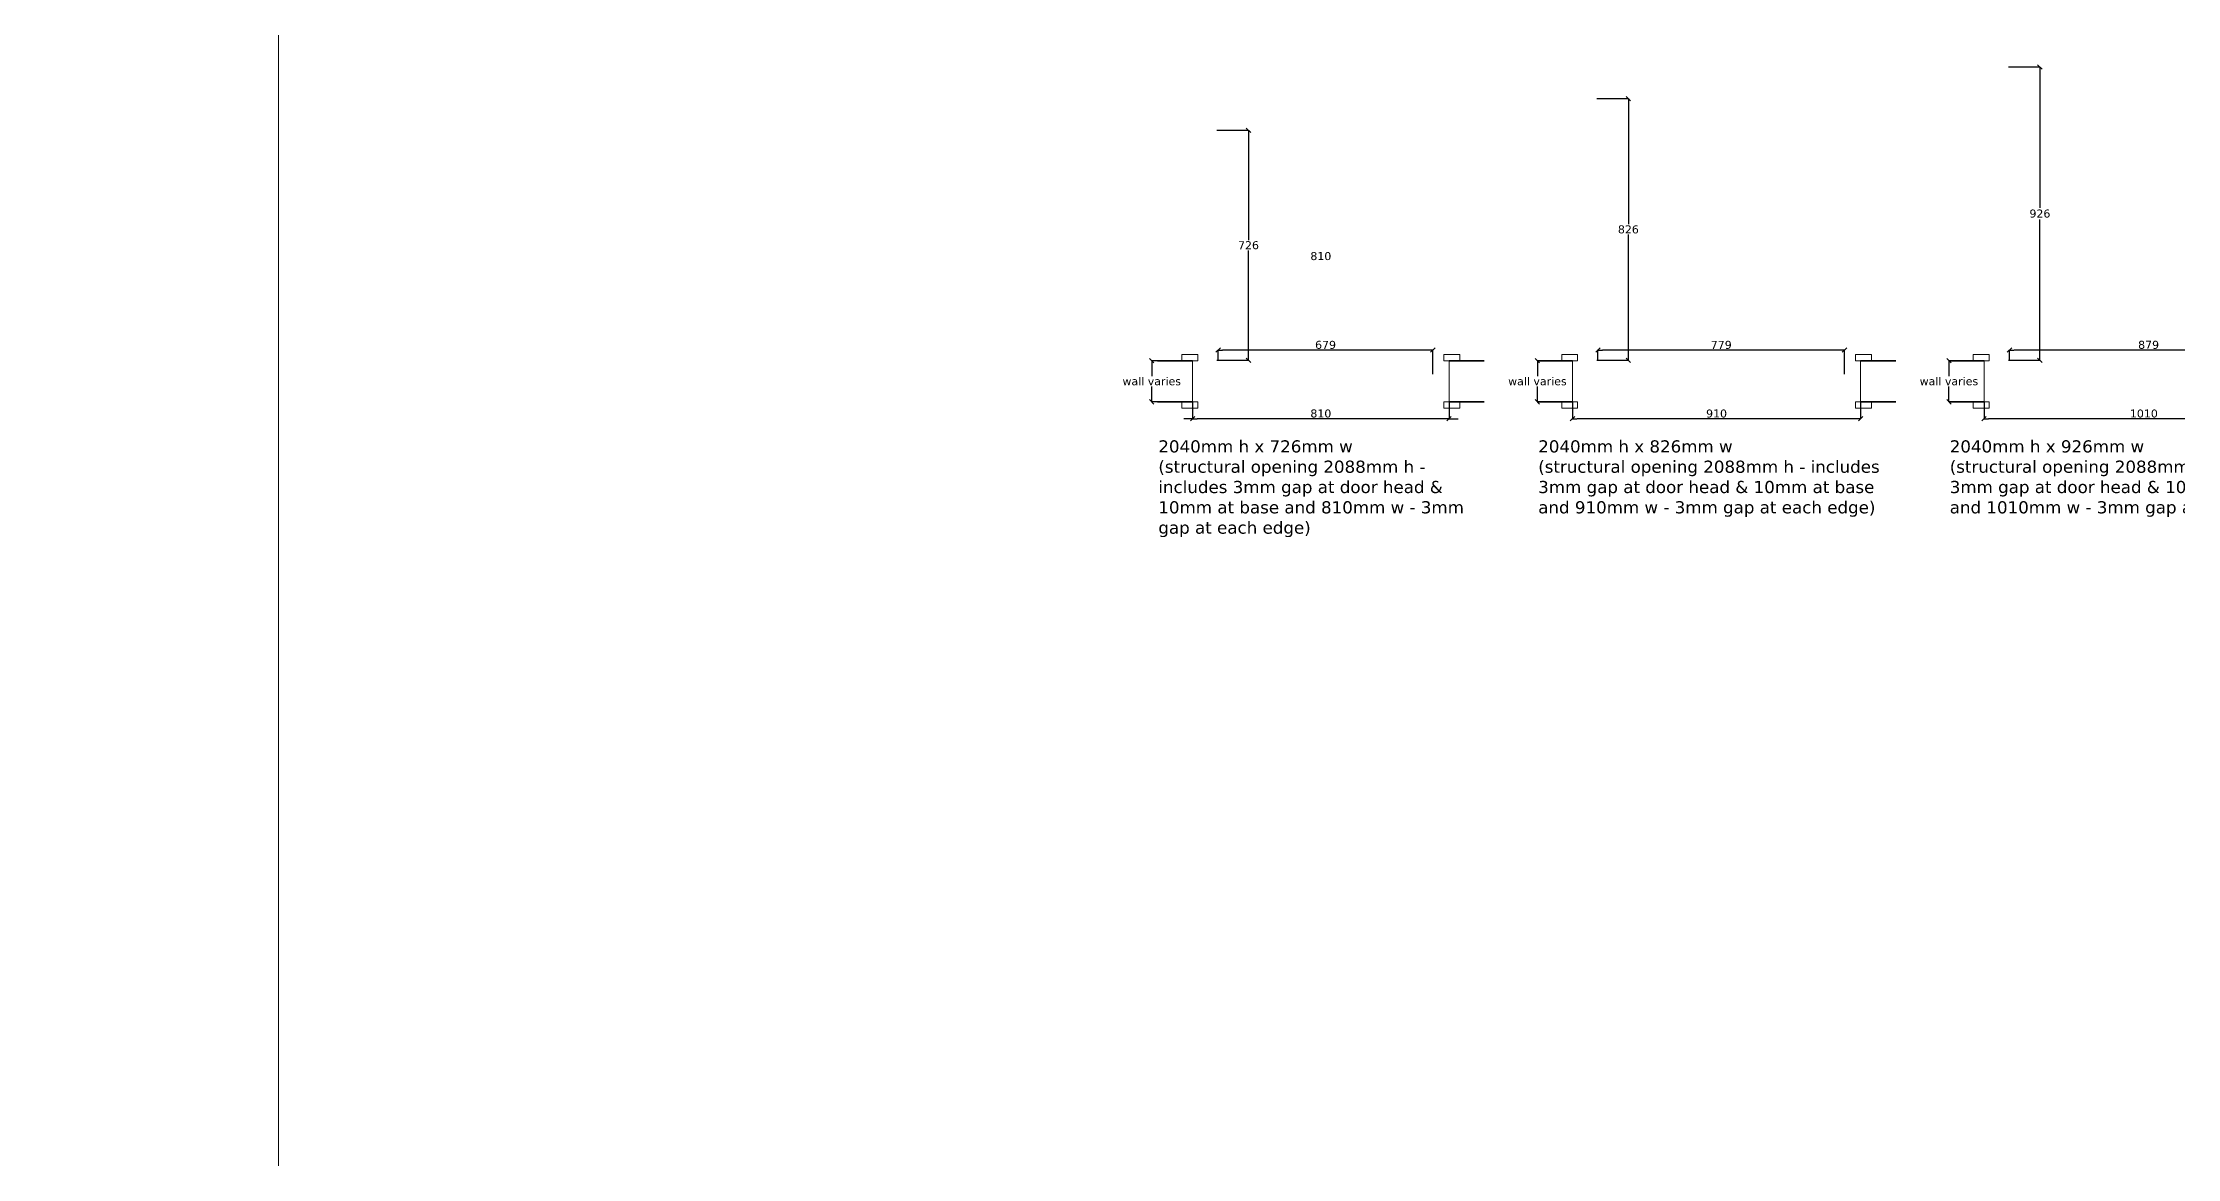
# Model space of a CAD drawing. Header units: millimetres. Extents: x -159872 to 386485, y -250577 to 158966.
# Drawn here: x -51782 to -45039, y -22386 to -18863 of the extents above; entities that cross this region are included whole.
import ezdxf

# ---------------------------------------------------------------- set-up
doc = ezdxf.new("R2010")
doc.units = ezdxf.units.MM
doc.header["$PDMODE"] = 1
doc.header["$PDSIZE"] = -2
doc.layers.get('0').update_dxf_attribs({"lineweight": 25})
for name, color, linetype, lineweight in [('LDS-dimensions-1-10', 251, 'Continuous', 9), ('LDS-equipment-office', 4, 'Continuous', 18), ('LDS-joinery bar-framework', 3, 'Continuous', 18), ('LDS-struct-new-doors windows', 5, 'Continuous', 9), ('LDS-struct-new-walls', 6, 'Continuous', 35), ('LDS-text-1-10', 7, 'Continuous', 9), ('LDS-vport', 100, 'Continuous', 18)]:
    doc.layers.add(name, color=color, linetype=linetype, lineweight=lineweight)
doc.styles.add('Verdana', font='Verdana.ttf')
doc.dimstyles.new('keane-1-10', dxfattribs={"dimtxt": 2.541058, "dimasz": 14.140222, "dimexe": 0.25, "dimexo": 0.25, "dimgap": 0.25, "dimtad": 1, "dimtih": 1, "dimtoh": 1, "dimdec": 0, "dimdsep": 46, "dimtxsty": 'Verdana', "dimblk": 'VW_SLASH-8', "dimblk1": 'VW_SLASH-8', "dimblk2": 'VW_SLASH-8', "dimcen": 0, "dimazin": 0, "dimtfac": 1, "dimtdec": 0, "dimtix": 1, "dimtofl": 0, "dimtmove": 0, "dimatfit": 0, "dimldrblk": 'VW_SLASH-8', "dimfxl": 1, "dimfrac": 2, "dimtolj": 1, "dimarcsym": 0})

# ---------------------------------------------------------------- blocks, each defined once
blk = doc.blocks.new('VW_SLASH-8')
at = {"color": 0, "linetype": 'ByBlock', "lineweight": -2, "transparency": 16777216}
blk.add_line((0, 0), (-1, 0), dxfattribs=at)
at = {"color": 0, "linetype": 'Continuous', "lineweight": 5, "transparency": 16777216, "flags": 128}
blk.add_lwpolyline([(0.5, 0.5), (-0.5, -0.5)], dxfattribs=at)
blk = doc.blocks.new('*D338')
at = {"layer": 'Defpoints', "color": 0}
for p in [(-48149.6, -19997.5), (-47339.6, -19997.5), (-48149.6, -20050.6)]:
    blk.add_point(p, dxfattribs=at)
at = {"layer": 'LDS-dimensions-1-10', "color": 0, "lineweight": -2}
for p, q in [((-48149.6, -19997.7), (-48149.6, -20050.8)), ((-47339.6, -19997.7), (-47339.6, -20050.8)), ((-48163.7, -20050.6), (-48177.8, -20050.6)), ((-47325.4, -20050.6), (-47311.3, -20050.6))]:
    blk.add_line(p, q, dxfattribs=at)
at = {"layer": 'LDS-dimensions-1-10', "color": 0, "lineweight": -2, "xscale": 14.14022216796875, "yscale": 14.14022216796875, "zscale": 14.14022216796875}
blk.add_blockref('VW_SLASH-8', (-48149.6, -20050.6), dxfattribs=at)
at = {"layer": 'LDS-dimensions-1-10', "color": 0, "lineweight": -2, "xscale": 14.14022216796875, "yscale": 14.14022216796875, "zscale": 14.14022216796875, "rotation": 180}
blk.add_blockref('VW_SLASH-8', (-47339.6, -20050.6), dxfattribs=at)
at = {"layer": 'LDS-dimensions-1-10', "color": 0, "insert": (-47744.6, -19537.3), "char_height": 25.27, "attachment_point": 5, "style": 'Verdana'}
blk.add_mtext('\\A1;810', dxfattribs=at)
blk = doc.blocks.new('*D339')
at = {"layer": 'Defpoints', "color": 0}
for p in [(-48149.6, -19997.5), (-47339.6, -19997.5), (-48149.6, -20050.6)]:
    blk.add_point(p, dxfattribs=at)
at = {"layer": 'LDS-dimensions-1-10', "color": 0, "lineweight": -2}
for p, q in [((-48149.6, -19997.7), (-48149.6, -20050.8)), ((-47339.6, -19997.7), (-47339.6, -20050.8)), ((-47353.7, -20050.6), (-48135.4, -20050.6))]:
    blk.add_line(p, q, dxfattribs=at)
at = {"layer": 'LDS-dimensions-1-10', "color": 0, "lineweight": -2, "xscale": 14.14022216796875, "yscale": 14.14022216796875, "zscale": 14.14022216796875, "rotation": 180}
blk.add_blockref('VW_SLASH-8', (-48149.6, -20050.6), dxfattribs=at)
at = {"layer": 'LDS-dimensions-1-10', "color": 0, "lineweight": -2, "xscale": 14.14022216796875, "yscale": 14.14022216796875, "zscale": 14.14022216796875}
blk.add_blockref('VW_SLASH-8', (-47339.6, -20050.6), dxfattribs=at)
at = {"layer": 'LDS-dimensions-1-10', "color": 0, "insert": (-47744.6, -20034.3), "char_height": 25.27, "attachment_point": 5, "style": 'Verdana'}
blk.add_mtext('\\A1;810', dxfattribs=at)
blk = doc.blocks.new('*D340')
at = {"layer": 'Defpoints', "color": 0}
for p in [(-46949.6, -19997.5), (-46039.6, -19997.5), (-46949.6, -20050.6)]:
    blk.add_point(p, dxfattribs=at)
at = {"layer": 'LDS-dimensions-1-10', "color": 0, "lineweight": -2}
for p, q in [((-46949.6, -19997.7), (-46949.6, -20050.8)), ((-46039.6, -19997.7), (-46039.6, -20050.8)), ((-46053.7, -20050.6), (-46935.4, -20050.6))]:
    blk.add_line(p, q, dxfattribs=at)
at = {"layer": 'LDS-dimensions-1-10', "color": 0, "lineweight": -2, "xscale": 14.14022216796875, "yscale": 14.14022216796875, "zscale": 14.14022216796875, "rotation": 180}
blk.add_blockref('VW_SLASH-8', (-46949.6, -20050.6), dxfattribs=at)
at = {"layer": 'LDS-dimensions-1-10', "color": 0, "lineweight": -2, "xscale": 14.14022216796875, "yscale": 14.14022216796875, "zscale": 14.14022216796875}
blk.add_blockref('VW_SLASH-8', (-46039.6, -20050.6), dxfattribs=at)
at = {"layer": 'LDS-dimensions-1-10', "color": 0, "insert": (-46494.6, -20034.4), "char_height": 25.27, "attachment_point": 5, "style": 'Verdana'}
blk.add_mtext('\\A1;910', dxfattribs=at)
blk = doc.blocks.new('*D341')
at = {"layer": 'Defpoints', "color": 0}
for p in [(-45649.6, -19997.5), (-44639.6, -19997.5), (-45649.6, -20050.6)]:
    blk.add_point(p, dxfattribs=at)
at = {"layer": 'LDS-dimensions-1-10', "color": 0, "lineweight": -2}
for p, q in [((-45649.6, -19997.7), (-45649.6, -20050.8)), ((-44639.6, -19997.7), (-44639.6, -20050.8)), ((-44653.7, -20050.6), (-45635.4, -20050.6))]:
    blk.add_line(p, q, dxfattribs=at)
at = {"layer": 'LDS-dimensions-1-10', "color": 0, "lineweight": -2, "xscale": 14.14022216796875, "yscale": 14.14022216796875, "zscale": 14.14022216796875, "rotation": 180}
blk.add_blockref('VW_SLASH-8', (-45649.6, -20050.6), dxfattribs=at)
at = {"layer": 'LDS-dimensions-1-10', "color": 0, "lineweight": -2, "xscale": 14.14022216796875, "yscale": 14.14022216796875, "zscale": 14.14022216796875}
blk.add_blockref('VW_SLASH-8', (-44639.6, -20050.6), dxfattribs=at)
at = {"layer": 'LDS-dimensions-1-10', "color": 0, "insert": (-45144.6, -20034.4), "char_height": 25.27, "attachment_point": 5, "style": 'Verdana'}
blk.add_mtext('\\A1;1010', dxfattribs=at)
blk = doc.blocks.new('*D342')
at = {"layer": 'Defpoints', "color": 0}
for p in [(-48073.1, -19140), (-48073.1, -19866), (-47973.1, -19866)]:
    blk.add_point(p, dxfattribs=at)
at = {"layer": 'LDS-dimensions-1-10', "color": 0, "lineweight": -2}
for p, q in [((-48072.8, -19140), (-47972.8, -19140)), ((-47973.1, -19154.1), (-47973.1, -19486.8)), ((-47973.1, -19851.9), (-47973.1, -19519.2)), ((-48072.8, -19866), (-47972.8, -19866))]:
    blk.add_line(p, q, dxfattribs=at)
at = {"layer": 'LDS-dimensions-1-10', "color": 0, "lineweight": -2, "xscale": 14.14022216796875, "yscale": 14.14022216796875, "zscale": 14.14022216796875}
for p, rotation in [((-47973.1, -19140), 90), ((-47973.1, -19866), 270)]:
    blk.add_blockref('VW_SLASH-8', p, dxfattribs=dict(at, rotation=rotation))
at = {"layer": 'LDS-dimensions-1-10', "color": 0, "insert": (-47973.1, -19503), "char_height": 25.27, "attachment_point": 5, "style": 'Verdana'}
blk.add_mtext('\\A1;726', dxfattribs=at)
blk = doc.blocks.new('*D343')
at = {"layer": 'Defpoints', "color": 0}
for p in [(-46873.1, -19040), (-46873.1, -19866), (-46773.1, -19866)]:
    blk.add_point(p, dxfattribs=at)
at = {"layer": 'LDS-dimensions-1-10', "color": 0, "lineweight": -2}
for p, q in [((-46872.8, -19040), (-46772.8, -19040)), ((-46773.1, -19054.1), (-46773.1, -19436.8)), ((-46773.1, -19851.9), (-46773.1, -19469.2)), ((-46872.8, -19866), (-46772.8, -19866))]:
    blk.add_line(p, q, dxfattribs=at)
at = {"layer": 'LDS-dimensions-1-10', "color": 0, "lineweight": -2, "xscale": 14.14022216796875, "yscale": 14.14022216796875, "zscale": 14.14022216796875}
for p, rotation in [((-46773.1, -19040), 90), ((-46773.1, -19866), 270)]:
    blk.add_blockref('VW_SLASH-8', p, dxfattribs=dict(at, rotation=rotation))
at = {"layer": 'LDS-dimensions-1-10', "color": 0, "insert": (-46773.1, -19453), "char_height": 25.27, "attachment_point": 5, "style": 'Verdana'}
blk.add_mtext('\\A1;826', dxfattribs=at)
blk = doc.blocks.new('*D344')
at = {"layer": 'Defpoints', "color": 0}
for p in [(-45573.1, -18940), (-45573.1, -19866), (-45473.1, -19866)]:
    blk.add_point(p, dxfattribs=at)
at = {"layer": 'LDS-dimensions-1-10', "color": 0, "lineweight": -2}
for p, q in [((-45572.8, -18940), (-45472.8, -18940)), ((-45473.1, -18954.1), (-45473.1, -19384.8)), ((-45473.1, -19851.9), (-45473.1, -19421.2)), ((-45572.8, -19866), (-45472.8, -19866))]:
    blk.add_line(p, q, dxfattribs=at)
at = {"layer": 'LDS-dimensions-1-10', "color": 0, "lineweight": -2, "xscale": 14.14022216796875, "yscale": 14.14022216796875, "zscale": 14.14022216796875}
for p, rotation in [((-45473.1, -18940), 90), ((-45473.1, -19866), 270)]:
    blk.add_blockref('VW_SLASH-8', p, dxfattribs=dict(at, rotation=rotation))
at = {"layer": 'LDS-dimensions-1-10', "color": 0, "insert": (-45473.1, -19403), "char_height": 25.27, "attachment_point": 5, "style": 'Verdana'}
blk.add_mtext('\\A1;926', dxfattribs=at)
blk = doc.blocks.new('*D345')
at = {"layer": 'Defpoints', "color": 0}
for p in [(-48069.1, -19833.7), (-48069.1, -19866), (-47390.6, -19910.5)]:
    blk.add_point(p, dxfattribs=at)
at = {"layer": 'LDS-dimensions-1-10', "color": 0, "lineweight": -2}
for p, q in [((-48069.1, -19865.8), (-48069.1, -19833.5)), ((-47404.7, -19833.7), (-48054.9, -19833.7)), ((-47390.6, -19910.2), (-47390.6, -19833.5))]:
    blk.add_line(p, q, dxfattribs=at)
at = {"layer": 'LDS-dimensions-1-10', "color": 0, "lineweight": -2, "xscale": 14.14022216796875, "yscale": 14.14022216796875, "zscale": 14.14022216796875, "rotation": 180}
blk.add_blockref('VW_SLASH-8', (-48069.1, -19833.7), dxfattribs=at)
at = {"layer": 'LDS-dimensions-1-10', "color": 0, "lineweight": -2, "xscale": 14.14022216796875, "yscale": 14.14022216796875, "zscale": 14.14022216796875}
blk.add_blockref('VW_SLASH-8', (-47390.6, -19833.7), dxfattribs=at)
at = {"layer": 'LDS-dimensions-1-10', "color": 0, "insert": (-47729.8, -19817.6), "char_height": 25.27, "attachment_point": 5, "style": 'Verdana'}
blk.add_mtext('\\A1;679', dxfattribs=at)
blk = doc.blocks.new('*D346')
at = {"layer": 'Defpoints', "color": 0}
for p in [(-46869.1, -19833.7), (-46869.1, -19866), (-46090.6, -19910.5)]:
    blk.add_point(p, dxfattribs=at)
at = {"layer": 'LDS-dimensions-1-10', "color": 0, "lineweight": -2}
for p, q in [((-46869.1, -19865.8), (-46869.1, -19833.5)), ((-46104.7, -19833.7), (-46854.9, -19833.7)), ((-46090.6, -19910.2), (-46090.6, -19833.5))]:
    blk.add_line(p, q, dxfattribs=at)
at = {"layer": 'LDS-dimensions-1-10', "color": 0, "lineweight": -2, "xscale": 14.14022216796875, "yscale": 14.14022216796875, "zscale": 14.14022216796875, "rotation": 180}
blk.add_blockref('VW_SLASH-8', (-46869.1, -19833.7), dxfattribs=at)
at = {"layer": 'LDS-dimensions-1-10', "color": 0, "lineweight": -2, "xscale": 14.14022216796875, "yscale": 14.14022216796875, "zscale": 14.14022216796875}
blk.add_blockref('VW_SLASH-8', (-46090.6, -19833.7), dxfattribs=at)
at = {"layer": 'LDS-dimensions-1-10', "color": 0, "insert": (-46479.8, -19817.6), "char_height": 25.27, "attachment_point": 5, "style": 'Verdana'}
blk.add_mtext('\\A1;779', dxfattribs=at)
blk = doc.blocks.new('*D347')
at = {"layer": 'Defpoints', "color": 0}
for p in [(-45569.1, -19833.7), (-45569.1, -19866), (-44690.6, -19910.5)]:
    blk.add_point(p, dxfattribs=at)
at = {"layer": 'LDS-dimensions-1-10', "color": 0, "lineweight": -2}
for p, q in [((-45569.1, -19865.8), (-45569.1, -19833.5)), ((-44704.7, -19833.7), (-45554.9, -19833.7)), ((-44690.6, -19910.2), (-44690.6, -19833.5))]:
    blk.add_line(p, q, dxfattribs=at)
at = {"layer": 'LDS-dimensions-1-10', "color": 0, "lineweight": -2, "xscale": 14.14022216796875, "yscale": 14.14022216796875, "zscale": 14.14022216796875, "rotation": 180}
blk.add_blockref('VW_SLASH-8', (-45569.1, -19833.7), dxfattribs=at)
at = {"layer": 'LDS-dimensions-1-10', "color": 0, "lineweight": -2, "xscale": 14.14022216796875, "yscale": 14.14022216796875, "zscale": 14.14022216796875}
blk.add_blockref('VW_SLASH-8', (-44690.6, -19833.7), dxfattribs=at)
at = {"layer": 'LDS-dimensions-1-10', "color": 0, "insert": (-45129.8, -19817.5), "char_height": 25.27, "attachment_point": 5, "style": 'Verdana'}
blk.add_mtext('\\A1;879', dxfattribs=at)
blk = doc.blocks.new('*D348')
at = {"layer": 'Defpoints', "color": 0}
for p in [(-48260.5, -19867.5), (-48278.8, -19997.5), (-48260.5, -19997.5)]:
    blk.add_point(p, dxfattribs=at)
at = {"layer": 'LDS-dimensions-1-10', "color": 0, "lineweight": -2}
for p, q in [((-48260.8, -19867.5), (-48279, -19867.5)), ((-48278.8, -19881.6), (-48278.8, -19916)), ((-48278.8, -19983.4), (-48278.8, -19949)), ((-48260.8, -19997.5), (-48279, -19997.5))]:
    blk.add_line(p, q, dxfattribs=at)
at = {"layer": 'LDS-dimensions-1-10', "color": 0, "lineweight": -2, "xscale": 14.14022216796875, "yscale": 14.14022216796875, "zscale": 14.14022216796875}
for p, rotation in [((-48278.8, -19867.5), 90), ((-48278.8, -19997.5), 270)]:
    blk.add_blockref('VW_SLASH-8', p, dxfattribs=dict(at, rotation=rotation))
at = {"layer": 'LDS-dimensions-1-10', "color": 0, "insert": (-48278.8, -19932.5), "char_height": 25.272, "attachment_point": 5, "style": 'Verdana'}
blk.add_mtext('\\A1;wall varies', dxfattribs=at)
blk = doc.blocks.new('*D349')
at = {"layer": 'Defpoints', "color": 0}
for p in [(-47042.3, -19867.5), (-47060.5, -19997.5), (-47042.3, -19997.5)]:
    blk.add_point(p, dxfattribs=at)
at = {"layer": 'LDS-dimensions-1-10', "color": 0, "lineweight": -2}
for p, q in [((-47042.5, -19867.5), (-47060.8, -19867.5)), ((-47060.5, -19881.6), (-47060.5, -19916)), ((-47060.5, -19983.4), (-47060.5, -19949)), ((-47042.5, -19997.5), (-47060.8, -19997.5))]:
    blk.add_line(p, q, dxfattribs=at)
at = {"layer": 'LDS-dimensions-1-10', "color": 0, "lineweight": -2, "xscale": 14.14022216796875, "yscale": 14.14022216796875, "zscale": 14.14022216796875}
for p, rotation in [((-47060.5, -19867.5), 90), ((-47060.5, -19997.5), 270)]:
    blk.add_blockref('VW_SLASH-8', p, dxfattribs=dict(at, rotation=rotation))
at = {"layer": 'LDS-dimensions-1-10', "color": 0, "insert": (-47060.5, -19932.5), "char_height": 25.272, "attachment_point": 5, "style": 'Verdana'}
blk.add_mtext('\\A1;wall varies', dxfattribs=at)
blk = doc.blocks.new('*D350')
at = {"layer": 'Defpoints', "color": 0}
for p in [(-45742.3, -19867.5), (-45760.5, -19997.5), (-45742.3, -19997.5)]:
    blk.add_point(p, dxfattribs=at)
at = {"layer": 'LDS-dimensions-1-10', "color": 0, "lineweight": -2}
for p, q in [((-45742.5, -19867.5), (-45760.8, -19867.5)), ((-45760.5, -19881.6), (-45760.5, -19916)), ((-45760.5, -19983.4), (-45760.5, -19949)), ((-45742.5, -19997.5), (-45760.8, -19997.5))]:
    blk.add_line(p, q, dxfattribs=at)
at = {"layer": 'LDS-dimensions-1-10', "color": 0, "lineweight": -2, "xscale": 14.14022216796875, "yscale": 14.14022216796875, "zscale": 14.14022216796875}
for p, rotation in [((-45760.5, -19867.5), 90), ((-45760.5, -19997.5), 270)]:
    blk.add_blockref('VW_SLASH-8', p, dxfattribs=dict(at, rotation=rotation))
at = {"layer": 'LDS-dimensions-1-10', "color": 0, "insert": (-45760.5, -19932.5), "char_height": 25.272, "attachment_point": 5, "style": 'Verdana'}
blk.add_mtext('\\A1;wall varies', dxfattribs=at)

msp = doc.modelspace()

# ---------------------------------------------------------------- linework, layer by layer
at = {"layer": 'LDS-equipment-office', "lineweight": 18}
for p in [(-48148.55988, -19932.5), (-46948.55988, -19932.5), (-45648.55988, -19932.5)]:
    msp.add_point(p, dxfattribs=at)
at = {"layer": 'LDS-joinery bar-framework', "color": 2}
for p, q in [((-48149.55988, -19867.5), (-48149.55988, -19997.5)), ((-47339.55988, -19867.5), (-47339.55988, -19997.5)), ((-46949.55988, -19867.5), (-46949.55988, -19997.5)), ((-46039.55988, -19867.5), (-46039.55988, -19997.5)), ((-45649.55988, -19867.5), (-45649.55988, -19997.5))]:
    msp.add_line(p, q, dxfattribs=at)
at = {"layer": 'LDS-struct-new-doors windows', "color": 7, "flags": 128}
for points in [[(-48183.55988, -19847.5), (-48133.55988, -19847.5), (-48133.55988, -19867.5), (-48183.55988, -19867.5)], [(-47305.55988, -19847.5), (-47355.55988, -19847.5), (-47355.55988, -19867.5), (-47305.55988, -19867.5)], [(-46983.55988, -19847.5), (-46933.55988, -19847.5), (-46933.55988, -19867.5), (-46983.55988, -19867.5)], [(-46005.55988, -19847.5), (-46055.55988, -19847.5), (-46055.55988, -19867.5), (-46005.55988, -19867.5)], [(-45683.55988, -19847.5), (-45633.55988, -19847.5), (-45633.55988, -19867.5), (-45683.55988, -19867.5)], [(-48183.55988, -20017.5), (-48133.55988, -20017.5), (-48133.55988, -19997.5), (-48183.55988, -19997.5)], [(-47305.55988, -20017.5), (-47355.55988, -20017.5), (-47355.55988, -19997.5), (-47305.55988, -19997.5)], [(-46983.55988, -20017.5), (-46933.55988, -20017.5), (-46933.55988, -19997.5), (-46983.55988, -19997.5)], [(-46005.55988, -20017.5), (-46055.55988, -20017.5), (-46055.55988, -19997.5), (-46005.55988, -19997.5)], [(-45683.55988, -20017.5), (-45633.55988, -20017.5), (-45633.55988, -19997.5), (-45683.55988, -19997.5)]]:
    msp.add_lwpolyline(points, close=True, dxfattribs=at)
at = {"layer": 'LDS-struct-new-walls', "color": 2}
for p, q in [((-48260.54331, -19867.5), (-48149.55988, -19867.5)), ((-48260.54331, -19867.5), (-48149.55988, -19867.5)), ((-47228.57645, -19867.5), (-47339.55988, -19867.5)), ((-47228.57645, -19867.5), (-47339.55988, -19867.5)), ((-47060.54331, -19867.5), (-46949.55988, -19867.5)), ((-47060.54331, -19867.5), (-46949.55988, -19867.5)), ((-45928.57645, -19867.5), (-46039.55988, -19867.5)), ((-45928.57645, -19867.5), (-46039.55988, -19867.5)), ((-45760.54331, -19867.5), (-45649.55988, -19867.5)), ((-45760.54331, -19867.5), (-45649.55988, -19867.5)), ((-48260.54331, -19997.5), (-48149.55988, -19997.5)), ((-48260.54331, -19997.5), (-48149.55988, -19997.5)), ((-47228.57645, -19997.5), (-47339.55988, -19997.5)), ((-47228.57645, -19997.5), (-47339.55988, -19997.5)), ((-47060.54331, -19997.5), (-46949.55988, -19997.5)), ((-47060.54331, -19997.5), (-46949.55988, -19997.5)), ((-45928.57645, -19997.5), (-46039.55988, -19997.5)), ((-45928.57645, -19997.5), (-46039.55988, -19997.5)), ((-45760.54331, -19997.5), (-45649.55988, -19997.5)), ((-45760.54331, -19997.5), (-45649.55988, -19997.5))]:
    msp.add_line(p, q, dxfattribs=at)
at = {"layer": 'LDS-vport', "flags": 128}
for points in [[(-61661.72227, 18580), (-51037.38038, 18580), (-51037.38038, -29290.95664), (-61661.72227, -29290.95664)], [(-20000, -7295.54289), (-51037.38038, -7295.54289), (-51037.38038, -49520.59087), (-20000, -49520.59087)]]:
    msp.add_lwpolyline(points, close=True, dxfattribs=at)

# ---------------------------------------------------------------- texts
at = {"layer": 'LDS-text-1-10', "char_height": 38.37836372, "attachment_point": 1, "line_spacing_factor": 1.002271, "style": 'Verdana'}
for s, insert, width in [('2040mm h x 726mm w\\P(structural opening 2088mm h - includes 3mm gap at door head & 10mm at base and 810mm w - 3mm gap at each edge)', (-48257.89631, -20118.80756), 1048.4608749), ('2040mm h x 826mm w\\P(structural opening 2088mm h - includes 3mm gap at door head & 10mm at base and 910mm w - 3mm gap at each edge)', (-47057.89631, -20118.80756), 1148.4608749), ('2040mm h x 926mm w\\P(structural opening 2088mm h - includes 3mm gap at door head & 10mm at base and 1010mm w - 3mm gap at each edge)', (-45757.89631, -20118.80756), 1148.4608749)]:
    msp.add_mtext(s, dxfattribs=dict(at, insert=insert, width=width))

# ---------------------------------------------------------------- dimensions: what is measured, and where the dimension line sits
at = {"layer": 'LDS-dimensions-1-10'}
for base, p1, p2, override, picture, middle in [((-45473.05988, -19866), (-45573.05988, -18940), (-45573.05988, -19866), {"dimtxt": 25.272232, "dimgap": 5, "dimpost": '<>', "dimtxsty": 'Verdana', "dimtmove": 2}, '*D344', (-45473.05988, -19403)), ((-46773.05988, -19866), (-46873.05988, -19040), (-46873.05988, -19866), {"dimtxt": 25.272232, "dimgap": 3, "dimpost": '<>', "dimtxsty": 'Verdana', "dimtmove": 2}, '*D343', (-46773.05988, -19453)), ((-47973.05988, -19866), (-48073.05988, -19140), (-48073.05988, -19866), {"dimtxt": 25.272232, "dimgap": 3, "dimpost": '<>', "dimtxsty": 'Verdana', "dimtmove": 2}, '*D342', (-47973.05988, -19503))]:
    dim = msp.add_linear_dim(base=base, p1=p1, p2=p2, angle=270, dimstyle='keane-1-10', override=override, dxfattribs=at)
    dim.commit()
    dim.dimension.update_dxf_attribs({"geometry": picture, "text_midpoint": middle})
for base, p1, p2, override, picture, middle in [((-48149.55988, -20050.5537), (-47339.55988, -19997.5), (-48149.55988, -19997.5), {"dimtxt": 25.272232, "dimgap": 500, "dimpost": '<>', "dimtxsty": 'Verdana', "dimtmove": 2}, '*D338', (-47744.55988, -19537.34051)), ((-48069.0598788375, -19833.7458414689), (-47390.5598788375, -19910.5), (-48069.0598788375, -19866), {"dimtxt": 25.272232, "dimgap": 3, "dimpost": '<>', "dimtxsty": 'Verdana', "dimtmove": 2}, '*D345', (-47729.8098788375, -19817.5920603834)), ((-46869.0598788375, -19833.7458414689), (-46090.5598788375, -19910.5), (-46869.0598788375, -19866), {"dimtxt": 25.272232, "dimgap": 3, "dimpost": '<>', "dimtxsty": 'Verdana', "dimtmove": 2}, '*D346', (-46479.8098788375, -19817.6090330041)), ((-45569.0598788375, -19833.7458414689), (-44690.5598788375, -19910.5), (-45569.0598788375, -19866), {"dimtxt": 25.272232, "dimgap": 3, "dimpost": '<>', "dimtxsty": 'Verdana', "dimtmove": 2}, '*D347', (-45129.8098788375, -19817.5326562107)), ((-48149.55988, -20050.5537), (-47339.55988, -19997.5), (-48149.55988, -19997.5), {"dimtxt": 25.272232, "dimgap": 3, "dimpost": '<>', "dimtxsty": 'Verdana', "dimtmove": 2}, '*D339', (-47744.55988, -20034.34051)), ((-46949.55988, -20050.5537), (-46039.55988, -19997.5), (-46949.55988, -19997.5), {"dimtxt": 25.272232, "dimgap": 3, "dimpost": '<>', "dimtxsty": 'Verdana', "dimtmove": 2}, '*D340', (-46494.55988, -20034.39992)), ((-45649.55988, -20050.5537), (-44639.55988, -19997.5), (-45649.55988, -19997.5), {"dimtxt": 25.272232, "dimgap": 3, "dimpost": '<>', "dimtxsty": 'Verdana', "dimtmove": 2}, '*D341', (-45144.55988, -20034.39992))]:
    dim = msp.add_linear_dim(base=base, p1=p1, p2=p2, dimstyle='keane-1-10', override=override, dxfattribs=at)
    dim.commit()
    dim.dimension.update_dxf_attribs({"geometry": picture, "text_midpoint": middle})
for base, p1, p2, picture, middle in [((-48278.79774, -19997.5), (-48260.54331, -19867.5), (-48260.54331, -19997.5), '*D348', (-48278.79774, -19932.5)), ((-47060.54331, -19997.5), (-47042.28888, -19867.5), (-47042.28888, -19997.5), '*D349', (-47060.54331, -19932.5)), ((-45760.54331, -19997.5), (-45742.28888, -19867.5), (-45742.28888, -19997.5), '*D350', (-45760.54331, -19932.5))]:
    dim = msp.add_linear_dim(base=base, p1=p1, p2=p2, angle=270, text='wall varies', dimstyle='keane-1-10', override={"dimtxt": 25.272232, "dimgap": 3, "dimpost": '<>', "dimtxsty": 'Verdana', "dimtmove": 2}, dxfattribs=at)
    dim.commit()
    dim.dimension.update_dxf_attribs({"geometry": picture, "text_midpoint": middle})

doc.saveas('drawing.dxf')
